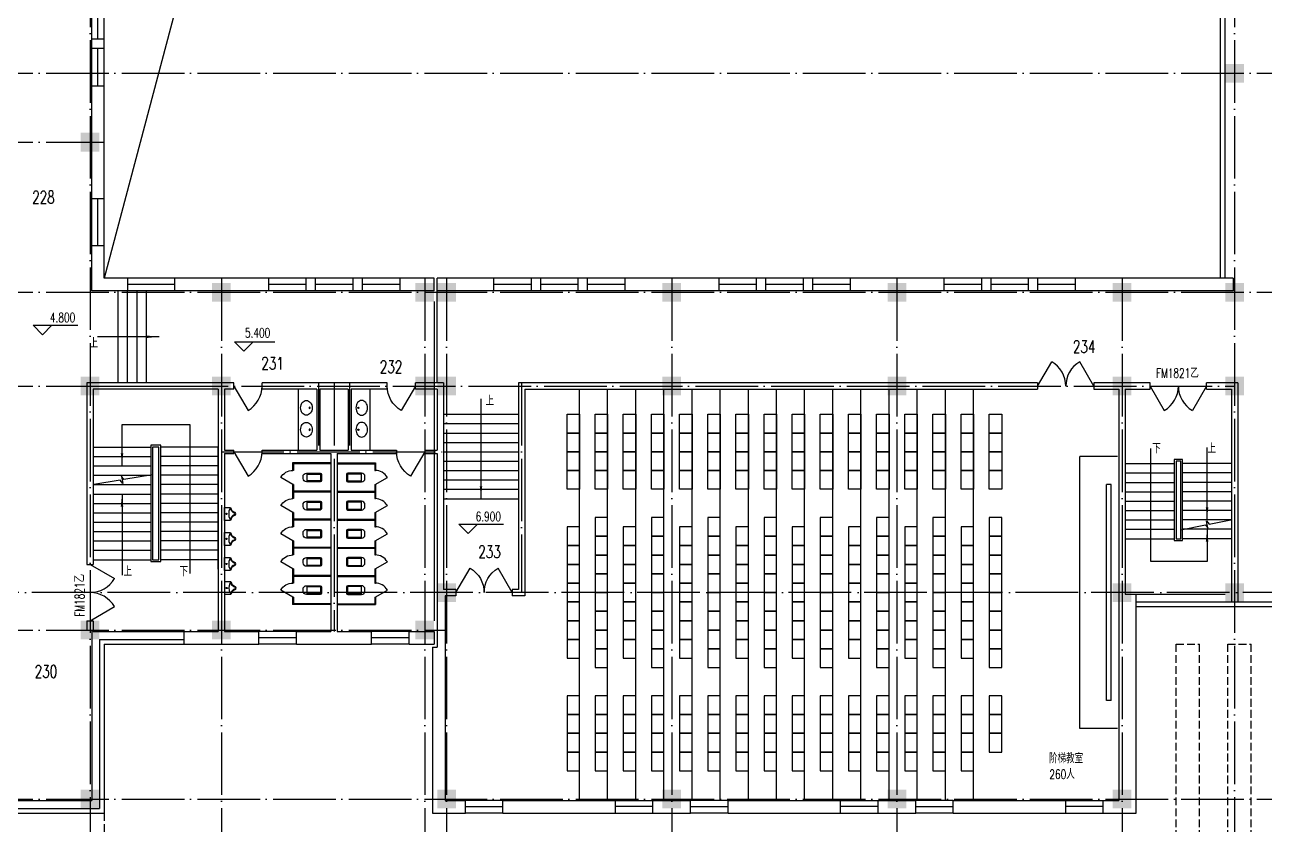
# Model space of a CAD drawing. Extents: x 165127 to 1058185, y 60808 to 144908.
# Drawn here: x 363595 to 403260, y 78016 to 103603 of the extents above; entities that cross this region are included whole.
import ezdxf
from ezdxf.enums import TextEntityAlignment as Align

# ---------------------------------------------------------------- set-up
doc = ezdxf.new("R2010")
doc.units = 0
doc.header["$LTSCALE"] = 1000
doc.linetypes.add('DASH', pattern=[0.35, 0.25, -0.1])
doc.linetypes.add('DOTE', pattern=[2.42, 2, -0.2, 0.02, -0.2])
doc.layers.get('0').update_dxf_attribs({"linetype": 'CONTINUOUS'})
for name, color, linetype in [('COLUMN', 7, 'CONTINUOUS'), ('DOTE', 1, 'DOTE'), ('F', 252, 'CONTINUOUS'), ('LVTRY', 6, 'CONTINUOUS'), ('LVTRY_WINDOW', 7, 'CONTINUOUS'), ('PUB_DIM', 3, 'CONTINUOUS'), ('PUB_TEXT', 7, 'CONTINUOUS'), ('STAIR', 3, 'CONTINUOUS'), ('WALL', 255, 'CONTINUOUS'), ('WINDOW', 2, 'CONTINUOUS'), ('WINDOW_TEXT', 7, 'CONTINUOUS'), ('面积注记', 7, 'CONTINUOUS')]:
    doc.layers.add(name, color=color, linetype=linetype)
doc.styles.add('_HZTXT', font='romans.shx', dxfattribs={"width": 0.7, "bigfont": 'z.shx'})
doc.styles.add('DIM_FONT', font='SIMPLEX.shx', dxfattribs={"width": 0.7})
doc.styles.add('SIMPLEX', font='SIMPLEX.SHX')

# ---------------------------------------------------------------- blocks, each defined once
blk = doc.blocks.new('A$C407C5CBC')
at = {"layer": 'F'}
blk.add_lwpolyline([(0, 600), (400, 600), (400, 0), (0, 0)], close=True, dxfattribs=at)
blk = doc.blocks.new('_DBLK')
blk.add_line((-0.5, 0), (0, -0.866))
blk.add_arc((-0.5, 0), 1, 300, 0)
at = {"layer": 'WINDOW_TEXT', "style": 'SIMPLEX', "flags": 9}
blk.add_attdef('A', text='', height=1, dxfattribs=at).set_placement((0, 1.5), align=Align.MIDDLE)
blk = doc.blocks.new('_LV6')
for p, q in [((-140, -340), (-140, -780)), ((-110, -340), (-110, -770)), ((100, -300), (-100, -300)), ((100, -330), (-100, -330)), ((110, -770), (110, -340)), ((140, -780), (140, -340)), ((140, -770), (-140, -770)), ((-30, -890), (30, -890))]:
    blk.add_line(p, q)
for centre, radius, start, end in [((-100, -340), 40, 90, 180), ((-100, -340), 10, 90, 180), ((100, -340), 40, 0, 90), ((100, -340), 10, 0, 90), ((-30, -780), 110, 180, 270), ((30, -780), 110, 270, 0)]:
    blk.add_arc(centre, radius, start, end)
blk = doc.blocks.new('_LV8')
for p, q in [((-205, 0), (205, 0)), ((-205, -191), (-205, 0)), ((205, 0), (205, -191))]:
    blk.add_line(p, q)
blk.add_circle((0, -60), 20)
for centre, radius, start, end in [((-243, -391), 203, 19.2639, 79.2894), ((-152, -175), 10, 114.1084, 248.1394), ((5, -526), 395, 66.6675, 114.1084), ((-243, -401), 233, 19.2639, 68.1394), ((0, -306), 54, 199.2639, 269.7777), ((0, -316), 24, 199.2639, 269.4998), ((0, -306), 54, 270.2223, 340.7361), ((0, -316), 24, 270.5002, 340.7361), ((243, -401), 233, 110.4941, 160.7361), ((243, -391), 203, 100.7106, 160.7361), ((158, -173), 10, 290.4941, 66.6675)]:
    blk.add_arc(centre, radius, start, end)
blk = doc.blocks.new('_FZH')
blk.add_solid([(-0.5, -0.5), (0.5, -0.5), (-0.5, 0.5), (0.5, 0.5)])
blk = doc.blocks.new('_DBLK1')
for p, q in [((-0.5, 0), (-0.25, -0.433)), ((0.5, 0), (0.25, -0.433))]:
    blk.add_line(p, q)
for centre, start, end in [((-0.5, 0), 300, 0), ((0.5, 0), 180, 240)]:
    blk.add_arc(centre, 0.5, start, end)
at = {"layer": 'WINDOW_TEXT', "style": 'SIMPLEX', "flags": 9}
blk.add_attdef('A', text='', height=1, dxfattribs=at).set_placement((0, 1.5), align=Align.MIDDLE)
blk = doc.blocks.new('_ARROW')
blk.add_solid([(0, 0), (-1, 0.1), (-1, -0.1)])
blk = doc.blocks.new('_LV4')
blk.add_lwpolyline([(0, -520, 0.078966), (92, -505, 0.088152), (166, -466, 0.105269), (218, -403, 0.121685), (235, -335, 0.121685), (218, -267, 0.105269), (166, -204, 0.088152), (92, -165, 0.078966), (0, -150, 0.078966), (-92, -165, 0.088152), (-166, -204, 0.105269), (-218, -267, 0.121685), (-235, -335, 0.121685), (-218, -403, 0.105269), (-166, -466, 0.088152), (-92, -505, 0.078966)], format="xyb", close=True)
blk.add_circle((0, -230), 20)
blk = doc.blocks.new('M_B14FAZ')
for p, q in [((-0.5, 0.5), (0.5, 0.5)), ((0.5, 0.021), (-0.5, 0.021)), ((-0.5, -0.5), (0.5, -0.5))]:
    blk.add_line(p, q)
blk = doc.blocks.new('_WBLK')
for p, q in [((-0.5, 0.5), (0.5, 0.5)), ((-0.5, 0), (0.5, 0)), ((-0.5, -0.5), (0.5, -0.5))]:
    blk.add_line(p, q)
at = {"layer": 'WINDOW_TEXT', "style": 'SIMPLEX', "flags": 9}
blk.add_attdef('A', text='', height=1, dxfattribs=at).set_placement((0, 1.5), align=Align.MIDDLE)

msp = doc.modelspace()

# ---------------------------------------------------------------- linework, layer by layer
at = {"layer": 'DOTE'}
for p, q in [((365683, 139407.6), (365683, 71351.8)), ((402283, 139407.6), (402283, 71351.8)), ((347336.4, 102053.1), (481979.6, 102053.1)), ((347336.4, 99853.1), (366133, 99853.1)), ((369883, 95503.1), (369883, 71351.8)), ((376383, 95503.1), (376383, 71351.8)), ((377083, 95503.1), (377083, 71351.8)), ((384283, 95503.1), (384283, 71351.8)), ((391483, 95503.1), (391483, 71351.8)), ((398683, 95503.1), (398683, 71351.8)), ((347336.4, 95053.1), (481979.6, 95053.1)), ((347336.4, 92053.1), (369883, 92053.1)), ((365683, 92053.1), (402283, 92053.1)), ((372983, 92153.1), (372983, 89903.1)), ((373483, 92153.1), (373483, 84203.1)), ((373983, 92153.1), (373983, 89903.1)), ((379483, 92153.1), (379483, 85453.1)), ((369883, 89953.1), (377083, 89953.1)), ((481979.6, 85453.1), (347336.4, 85453.1)), ((347336.4, 84253.1), (377083, 84253.1)), ((347336.4, 78853.1), (481979.6, 78853.1))]:
    msp.add_line(p, q, dxfattribs=at)
at = {"layer": 'LVTRY'}
for p, q in [((372333.3, 91953.1), (372333.3, 89982.9)), ((374632.7, 91953.1), (374632.7, 89982.9)), ((381333, 78803.1), (381333, 91953.1)), ((382233, 78803.1), (382233, 91953.1)), ((383133, 78803.1), (383133, 91953.1)), ((384033, 78803.1), (384033, 91953.1)), ((384933, 78803.1), (384933, 91953.1)), ((385833, 78803.1), (385833, 91953.1)), ((386733, 78803.1), (386733, 91953.1)), ((387633, 78803.1), (387633, 91953.1)), ((388533, 78803.1), (388533, 91953.1)), ((389433, 78803.1), (389433, 91953.1)), ((390333, 78803.1), (390333, 91953.1)), ((391233, 78803.1), (391233, 91953.1)), ((392133, 78803.1), (392133, 91953.1)), ((393033, 78803.1), (393033, 91953.1)), ((393933, 78803.1), (393933, 91953.1)), ((397333, 81103.1), (397333, 89803.1)), ((398533, 89803.1), (397333, 89803.1)), ((372153, 89597.1), (372153, 89357.1)), ((373383, 89597.1), (372153, 89597.1)), ((372183, 89357.1), (372153, 89357.1)), ((372183, 89567.1), (372183, 89357.1)), ((373383, 89567.1), (372183, 89567.1)), ((373583, 89597.1), (374813, 89597.1)), ((373583, 89567.1), (374783, 89567.1)), ((374783, 89567.1), (374783, 89357.1)), ((374783, 89357.1), (374813, 89357.1)), ((374813, 89597.1), (374813, 89357.1)), ((372183, 88907.1), (372153, 88907.1)), ((372153, 88907.1), (372153, 88457.1)), ((372183, 88907.1), (372183, 88697.1)), ((374783, 88907.1), (374783, 88697.1)), ((374783, 88907.1), (374813, 88907.1)), ((374813, 88907.1), (374813, 88457.1)), ((398183, 82003.1), (398183, 88903.1)), ((398333, 88903.1), (398183, 88903.1)), ((398333, 82003.1), (398333, 88903.1)), ((372183, 88457.1), (372153, 88457.1)), ((373383, 88697.1), (372183, 88697.1)), ((372183, 88667.1), (372183, 88457.1)), ((373383, 88667.1), (372183, 88667.1)), ((373583, 88697.1), (374783, 88697.1)), ((373583, 88667.1), (374783, 88667.1)), ((374783, 88667.1), (374783, 88457.1)), ((374783, 88457.1), (374813, 88457.1)), ((372183, 88007.1), (372153, 88007.1)), ((372153, 88007.1), (372153, 87557.1)), ((372183, 88007.1), (372183, 87797.1)), ((373383, 87797.1), (372183, 87797.1)), ((372183, 87767.1), (372183, 87557.1)), ((373383, 87767.1), (372183, 87767.1)), ((373583, 87797.1), (374783, 87797.1)), ((373583, 87767.1), (374783, 87767.1)), ((374783, 88007.1), (374783, 87797.1)), ((374783, 88007.1), (374813, 88007.1)), ((374783, 87767.1), (374783, 87557.1)), ((374813, 88007.1), (374813, 87557.1)), ((372183, 87557.1), (372153, 87557.1)), ((374783, 87557.1), (374813, 87557.1)), ((372183, 87107.1), (372153, 87107.1)), ((372153, 87107.1), (372153, 86657.1)), ((372183, 87107.1), (372183, 86897.1)), ((373383, 86897.1), (372183, 86897.1)), ((372183, 86867.1), (372183, 86657.1)), ((373383, 86867.1), (372183, 86867.1)), ((373583, 86897.1), (374783, 86897.1)), ((373583, 86867.1), (374783, 86867.1)), ((374783, 87107.1), (374783, 86897.1)), ((374783, 87107.1), (374813, 87107.1)), ((374783, 86867.1), (374783, 86657.1)), ((374813, 87107.1), (374813, 86657.1)), ((372183, 86657.1), (372153, 86657.1)), ((374783, 86657.1), (374813, 86657.1)), ((372153, 86207.1), (372153, 85757.1)), ((372183, 86207.1), (372153, 86207.1)), ((372183, 86207.1), (372183, 85997.1)), ((374783, 86207.1), (374783, 85997.1)), ((374783, 86207.1), (374813, 86207.1)), ((374813, 86207.1), (374813, 85757.1)), ((372183, 85757.1), (372153, 85757.1)), ((373383, 85997.1), (372183, 85997.1)), ((372183, 85967.1), (372183, 85757.1)), ((373383, 85967.1), (372183, 85967.1)), ((373583, 85997.1), (374783, 85997.1)), ((373583, 85967.1), (374783, 85967.1)), ((374783, 85967.1), (374783, 85757.1)), ((374783, 85757.1), (374813, 85757.1)), ((372183, 85307.1), (372153, 85307.1)), ((372153, 85307.1), (372153, 85067.1)), ((372183, 85307.1), (372183, 85097.1)), ((374783, 85307.1), (374813, 85307.1)), ((374783, 85307.1), (374783, 85097.1)), ((374813, 85307.1), (374813, 85067.1)), ((373383, 85067.1), (372153, 85067.1)), ((373383, 85097.1), (372183, 85097.1)), ((373583, 85097.1), (374783, 85097.1)), ((373583, 85067.1), (374813, 85067.1)), ((398333, 82003.1), (398183, 82003.1)), ((398533, 81103.1), (397333, 81103.1))]:
    msp.add_line(p, q, dxfattribs=at)
at = {"layer": 'PUB_DIM'}
for p, q in [((363857, 93997.3), (364457, 93997.3)), ((364157, 93697.3), (363857, 93997.3)), ((364457, 93997.3), (364157, 93697.3)), ((364157, 93997.3), (365287.8, 93997.3)), ((370598.2, 93167.2), (370298.2, 93467.2)), ((370298.2, 93467.2), (370898.2, 93467.2)), ((370598.2, 93467.2), (371589.7, 93467.2)), ((370898.2, 93467.2), (370598.2, 93167.2)), ((377471.5, 87635.9), (378071.5, 87635.9)), ((377771.5, 87335.9), (377471.5, 87635.9)), ((378071.5, 87635.9), (377771.5, 87335.9)), ((377771.5, 87635.9), (378902.3, 87635.9))]:
    msp.add_line(p, q, dxfattribs=at)
for points in [[(367888.1, 93630.3), (365923.9, 93630.3)], [(378183, 88453.1), (378183, 91643.4)], [(366703, 89503.1), (366703, 90823.1), (368871.8, 90823.1), (368871.8, 86065.8)], [(401400.5, 87475.5), (401400.5, 86447.3), (399598.7, 86447.3), (399598.7, 90056.2)], [(401400.5, 87775.5), (401400.5, 90094.6)], [(366703, 88603.1), (366703, 86011.2)]]:
    msp.add_lwpolyline(points, dxfattribs=at)
at = {"layer": 'STAIR'}
for p, q in [((366583, 92153.1), (366583, 95103.1)), ((366883, 92153.1), (366883, 95103.1)), ((367183, 92153.1), (367183, 95103.1)), ((367483, 92153.1), (367483, 95103.1)), ((376783, 92153.1), (376783, 95103.1)), ((376683, 94753.1), (376683, 84553.1)), ((376983, 91153.1), (379383, 91153.1)), ((376983, 90853.1), (379383, 90853.1)), ((376983, 90553.1), (379383, 90553.1)), ((365783, 90103.1), (367623, 90103.1)), ((367623, 90163.1), (367623, 86443.1)), ((367943, 90163.1), (367623, 90163.1)), ((367683, 90103.1), (367683, 86503.1)), ((367883, 90103.1), (367683, 90103.1)), ((367883, 86503.1), (367883, 90103.1)), ((367943, 86443.1), (367943, 90163.1)), ((369783, 90103.1), (367943, 90103.1)), ((369783, 86203.1), (369783, 90103.1)), ((376983, 90253.1), (379383, 90253.1)), ((365783, 89803.1), (367623, 89803.1)), ((369783, 89803.1), (367943, 89803.1)), ((376983, 89953.1), (379383, 89953.1)), ((376983, 89653.1), (379383, 89653.1)), ((400348, 89708.5), (400348, 87115.5)), ((400618, 89708.5), (400348, 89708.5)), ((400408, 89648.5), (400408, 87175.5)), ((400558, 89648.5), (400408, 89648.5)), ((400558, 87175.5), (400558, 89648.5)), ((400618, 87115.5), (400618, 89708.5)), ((365783, 89503.1), (367623, 89503.1)), ((369783, 89503.1), (367943, 89503.1)), ((376983, 89353.1), (379383, 89353.1)), ((398783, 89575.5), (400348, 89575.5)), ((398783, 89275.5), (400348, 89275.5)), ((402183, 89575.5), (400618, 89575.5)), ((402183, 89275.5), (400618, 89275.5)), ((365783, 89203.1), (367623, 89203.1)), ((365783, 88903.1), (367623, 88903.1)), ((366646.6, 89043.2), (365803.5, 88903.1)), ((366725.5, 88934.7), (366646.6, 89043.2)), ((366765, 89062.9), (366686.1, 89171.5)), ((366686.1, 89171.5), (366725.5, 88934.7)), ((367683, 89215.5), (366765, 89062.9)), ((369783, 89203.1), (367943, 89203.1)), ((369783, 88903.1), (367943, 88903.1)), ((376983, 89053.1), (379383, 89053.1)), ((398783, 88975.5), (400348, 88975.5)), ((402183, 88975.5), (400618, 88975.5)), ((365783, 88603.1), (367623, 88603.1)), ((369783, 88603.1), (367943, 88603.1)), ((376983, 88753.1), (379383, 88753.1)), ((376983, 88453.1), (379383, 88453.1)), ((398783, 88675.5), (400348, 88675.5)), ((402183, 88675.5), (400618, 88675.5)), ((365783, 88303.1), (367623, 88303.1)), ((369783, 88303.1), (367943, 88303.1)), ((398783, 88375.5), (400348, 88375.5)), ((398783, 88075.5), (400348, 88075.5)), ((402183, 88375.5), (400618, 88375.5)), ((402183, 88075.5), (400618, 88075.5)), ((365783, 88003.1), (367623, 88003.1)), ((365783, 87703.1), (367623, 87703.1)), ((369783, 88003.1), (367943, 88003.1)), ((369783, 87703.1), (367943, 87703.1)), ((398783, 87775.5), (400348, 87775.5)), ((402183, 87775.5), (400618, 87775.5)), ((401429, 87507.8), (401381.9, 87743.1)), ((401381.9, 87743.1), (401464.3, 87637.2)), ((401464.3, 87637.2), (402156.1, 87775.5)), ((365783, 87403.1), (367623, 87403.1)), ((369783, 87403.1), (367943, 87403.1)), ((398783, 87475.5), (400348, 87475.5)), ((400558, 87456.1), (401346.6, 87613.7)), ((402183, 87475.5), (400618, 87475.5)), ((401346.6, 87613.7), (401429, 87507.8)), ((365783, 87103.1), (367623, 87103.1)), ((369783, 87103.1), (367943, 87103.1)), ((398783, 87175.5), (400348, 87175.5)), ((400348, 87115.5), (400618, 87115.5)), ((400408, 87175.5), (400558, 87175.5)), ((402183, 87175.5), (400618, 87175.5)), ((365783, 86803.1), (367623, 86803.1)), ((365783, 86503.1), (367623, 86503.1)), ((367683, 86503.1), (367883, 86503.1)), ((369783, 86803.1), (367943, 86803.1)), ((369783, 86503.1), (367943, 86503.1)), ((367623, 86443.1), (367943, 86443.1))]:
    msp.add_line(p, q, dxfattribs=at)
at = {"layer": 'STAIR', "linetype": 'DASH'}
for p, q in [((400409.8, 74803.1), (400409.8, 83803.1)), ((400409.8, 83803.1), (401159.8, 83803.1)), ((401159.8, 74803.1), (401159.8, 83803.1)), ((402059.8, 74803.1), (402059.8, 83803.1)), ((402059.8, 83803.1), (402809.8, 83803.1)), ((402809.8, 74803.1), (402809.8, 83803.1)), ((366133, 78403.1), (366133, 77629.5))]:
    msp.add_line(p, q, dxfattribs=at)
at = {"layer": 'STAIR'}
msp.add_lwpolyline([(401732.8, 115703.1), (370240.6, 110978), (366133, 95503.1)], dxfattribs=at)
at = {"layer": 'WALL'}
for p, q in [((365733, 103157.6), (366133, 103157.6)), ((365733, 102857.6), (365733, 103157.6)), ((365733, 102857.6), (365733, 103157.6)), ((366133, 102857.6), (366133, 103157.6)), ((366133, 102857.6), (366133, 103157.6)), ((365733, 102857.6), (366133, 102857.6)), ((365733, 101657.6), (366133, 101657.6)), ((365733, 98053.1), (365733, 101657.6)), ((366133, 98053.1), (366133, 101657.6)), ((365733, 98053.1), (366133, 98053.1)), ((365733, 95103.1), (365733, 96553.1)), ((365733, 96553.1), (366133, 96553.1)), ((366133, 95503.1), (366133, 96553.1)), ((366883, 95503.1), (366133, 95503.1)), ((366883, 95503.1), (366883, 95103.1)), ((368383, 95503.1), (368383, 95103.1)), ((371383, 95503.1), (368383, 95503.1)), ((371383, 95503.1), (371383, 95103.1)), ((372583, 95503.1), (372583, 95103.1)), ((372883, 95503.1), (372583, 95503.1)), ((372883, 95503.1), (372583, 95503.1)), ((372883, 95503.1), (372883, 95103.1)), ((374083, 95503.1), (374083, 95103.1)), ((374383, 95503.1), (374083, 95503.1)), ((374383, 95503.1), (374083, 95503.1)), ((374383, 95503.1), (374383, 95103.1)), ((375583, 95503.1), (375583, 95103.1)), ((376683, 95503.1), (375583, 95503.1)), ((376683, 95103.1), (376683, 95503.1)), ((376783, 95103.1), (376783, 95503.1)), ((378583, 95503.1), (376783, 95503.1)), ((378583, 95503.1), (378583, 95103.1)), ((379783, 95503.1), (379783, 95103.1)), ((380083, 95503.1), (379783, 95503.1)), ((380083, 95503.1), (379783, 95503.1)), ((380083, 95503.1), (380083, 95103.1)), ((381283, 95503.1), (381283, 95103.1)), ((381583, 95503.1), (381283, 95503.1)), ((381583, 95503.1), (381283, 95503.1)), ((381583, 95503.1), (381583, 95103.1)), ((382783, 95503.1), (382783, 95103.1)), ((385783, 95503.1), (382783, 95503.1)), ((385783, 95503.1), (385783, 95103.1)), ((386983, 95503.1), (386983, 95103.1)), ((387283, 95503.1), (386983, 95503.1)), ((387283, 95503.1), (386983, 95503.1)), ((387283, 95503.1), (387283, 95103.1)), ((388483, 95503.1), (388483, 95103.1)), ((388783, 95503.1), (388483, 95503.1)), ((388783, 95503.1), (388483, 95503.1)), ((388783, 95503.1), (388783, 95103.1)), ((392983, 95503.1), (389983, 95503.1)), ((389983, 95503.1), (389983, 95103.1)), ((392983, 95503.1), (392983, 95103.1)), ((394183, 95503.1), (394183, 95103.1)), ((394483, 95503.1), (394183, 95503.1)), ((394483, 95503.1), (394483, 95103.1)), ((395683, 95503.1), (395683, 95103.1)), ((395983, 95503.1), (395683, 95503.1)), ((395983, 95503.1), (395983, 95103.1)), ((402233, 95503.1), (397183, 95503.1)), ((397183, 95503.1), (397183, 95103.1)), ((402233, 95503.1), (402233, 95103.1)), ((366883, 95103.1), (365733, 95103.1)), ((371383, 95103.1), (368383, 95103.1)), ((372883, 95103.1), (372583, 95103.1)), ((372883, 95103.1), (372583, 95103.1)), ((374383, 95103.1), (374083, 95103.1)), ((374383, 95103.1), (374083, 95103.1)), ((376683, 95103.1), (375583, 95103.1)), ((378583, 95103.1), (376783, 95103.1)), ((380083, 95103.1), (379783, 95103.1)), ((380083, 95103.1), (379783, 95103.1)), ((381583, 95103.1), (381283, 95103.1)), ((381583, 95103.1), (381283, 95103.1)), ((385783, 95103.1), (382783, 95103.1)), ((387283, 95103.1), (386983, 95103.1)), ((387283, 95103.1), (386983, 95103.1)), ((388783, 95103.1), (388483, 95103.1)), ((388783, 95103.1), (388483, 95103.1)), ((392983, 95103.1), (389983, 95103.1)), ((394483, 95103.1), (394183, 95103.1)), ((395983, 95103.1), (395683, 95103.1)), ((402233, 95103.1), (397183, 95103.1)), ((365583, 92153.1), (365583, 86353.1)), ((370283, 92153.1), (365583, 92153.1)), ((370283, 91953.1), (370283, 92153.1)), ((371183, 91953.1), (371183, 92153.1)), ((375183, 92153.1), (371183, 92153.1)), ((375183, 91953.1), (375183, 92153.1)), ((376083, 91953.1), (376083, 92153.1)), ((376983, 92153.1), (376083, 92153.1)), ((376983, 92153.1), (376983, 85553.1)), ((395983, 92153.1), (379383, 92153.1)), ((379383, 92153.1), (379383, 85553.1)), ((395983, 92153.1), (395983, 91953.1)), ((397783, 92153.1), (397783, 91953.1)), ((399583, 92153.1), (397783, 92153.1)), ((399583, 91953.1), (399583, 92153.1)), ((401383, 91953.1), (401383, 92153.1)), ((402383, 92153.1), (401383, 92153.1)), ((402383, 92153.1), (402383, 85153.1)), ((365783, 91953.1), (365783, 86353.1)), ((369783, 91953.1), (365783, 91953.1)), ((369783, 91953.1), (369783, 84203.1)), ((370283, 91953.1), (369983, 91953.1)), ((369983, 91953.1), (369983, 90003.1)), ((372933, 91953.1), (371183, 91953.1)), ((372933, 91953.1), (372933, 90003.1)), ((373033, 91953.1), (373033, 90003.1)), ((373933, 91953.1), (373033, 91953.1)), ((373933, 91953.1), (373933, 90003.1)), ((375183, 91953.1), (374033, 91953.1)), ((374033, 91953.1), (374033, 90003.1)), ((376783, 91953.1), (376083, 91953.1)), ((376783, 91953.1), (376783, 90003.1)), ((379583, 91953.1), (395983, 91953.1)), ((379583, 91953.1), (379583, 85353.1)), ((397783, 91953.1), (398583, 91953.1)), ((398583, 91953.1), (398583, 78803.1)), ((398783, 91953.1), (398783, 85403.1)), ((398783, 91953.1), (399583, 91953.1)), ((401383, 91953.1), (402183, 91953.1)), ((402183, 91953.1), (402183, 85153.1)), ((369983, 90003.1), (370283, 90003.1)), ((369983, 89903.1), (369983, 84203.1)), ((369983, 89903.1), (370283, 89903.1)), ((370283, 89903.1), (370283, 90003.1)), ((371183, 89903.1), (371183, 90003.1)), ((371183, 90003.1), (372933, 90003.1)), ((371183, 89903.1), (373383, 89903.1)), ((373033, 90003.1), (373933, 90003.1)), ((373383, 89903.1), (373383, 84203.1)), ((373583, 89903.1), (373583, 84203.1)), ((373583, 89903.1), (375483, 89903.1)), ((374033, 90003.1), (375483, 90003.1)), ((375483, 90003.1), (375483, 89903.1)), ((376383, 90003.1), (376383, 89903.1)), ((376383, 90003.1), (376783, 90003.1)), ((376383, 89903.1), (376783, 89903.1)), ((376783, 89903.1), (376783, 83703.1)), ((365583, 86353.1), (365783, 86353.1)), ((377383, 85553.1), (376983, 85553.1)), ((377033, 85353.1), (377033, 78803.1)), ((377383, 85353.1), (377033, 85353.1)), ((377383, 85553.1), (377383, 85353.1)), ((379183, 85553.1), (379183, 85353.1)), ((379383, 85553.1), (379183, 85553.1)), ((379583, 85353.1), (379183, 85353.1)), ((398783, 85403.1), (399133, 85403.1)), ((399133, 78403.1), (399133, 85403.1)), ((365583, 84553.1), (365583, 84253.1)), ((365583, 84553.1), (365783, 84553.1)), ((365783, 84553.1), (365783, 84203.1)), ((368682.8, 84203.1), (368682.8, 83803.1)), ((368682.8, 84203.1), (369783, 84203.1)), ((369983, 84203.1), (371083, 84203.1)), ((371083, 83803.1), (371083, 84203.1)), ((372283, 84203.1), (373383, 84203.1)), ((372283, 83803.1), (372283, 84203.1)), ((373583, 84203.1), (374683, 84203.1)), ((374683, 83803.1), (374683, 84203.1)), ((375883, 84203.1), (376683, 84203.1)), ((375883, 83803.1), (375883, 84203.1)), ((376683, 84203.1), (376683, 83803.1)), ((368682.8, 83803.1), (371083, 83803.1)), ((372283, 83803.1), (374683, 83803.1)), ((375883, 83803.1), (376683, 83803.1)), ((376633, 83703.1), (376633, 78403.1)), ((376633, 83703.1), (376783, 83703.1)), ((377033, 78803.1), (377683, 78803.1)), ((377683, 78403.1), (377683, 78803.1)), ((378883, 78403.1), (378883, 78803.1)), ((378883, 78803.1), (382483, 78803.1)), ((382483, 78403.1), (382483, 78803.1)), ((383683, 78403.1), (383683, 78803.1)), ((383683, 78803.1), (384883, 78803.1)), ((384883, 78403.1), (384883, 78803.1)), ((386083, 78403.1), (386083, 78803.1)), ((386083, 78803.1), (389683, 78803.1)), ((389683, 78403.1), (389683, 78803.1)), ((390883, 78403.1), (390883, 78803.1)), ((390883, 78803.1), (392083, 78803.1)), ((392083, 78403.1), (392083, 78803.1)), ((393283, 78403.1), (393283, 78803.1)), ((393283, 78803.1), (396883, 78803.1)), ((396883, 78403.1), (396883, 78803.1)), ((398083, 78803.1), (398583, 78803.1)), ((398083, 78403.1), (398083, 78803.1)), ((376633, 78403.1), (377683, 78403.1)), ((378883, 78403.1), (382483, 78403.1)), ((383683, 78403.1), (384883, 78403.1)), ((386083, 78403.1), (389683, 78403.1)), ((390883, 78403.1), (392083, 78403.1)), ((393283, 78403.1), (396883, 78403.1)), ((398083, 78403.1), (399133, 78403.1))]:
    msp.add_line(p, q, dxfattribs=at)
at = {"layer": 'WINDOW'}
for p, q in [((401833, 95503.1), (401833, 115603.1)), ((401983, 95503.1), (401983, 115603.1)), ((399133, 85403.1), (401983, 85403.1)), ((399133, 85153.1), (430033, 85153.1)), ((399133, 85003.1), (430033, 85003.1)), ((365733, 84253.1), (365733, 78803.1)), ((365783, 84203.1), (368682.8, 84203.1)), ((365983, 83953.1), (368682.8, 83953.1)), ((365983, 83953.1), (365983, 78553.1)), ((366133, 83803.1), (368682.8, 83803.1)), ((366133, 83803.1), (366133, 78403.1)), ((362983, 78803.1), (365733, 78803.1)), ((362983, 78553.1), (365983, 78553.1)), ((362983, 78403.1), (366133, 78403.1))]:
    msp.add_line(p, q, dxfattribs=at)

# ---------------------------------------------------------------- block references
at = {"layer": 'COLUMN', "xscale": 600, "yscale": 600, "zscale": 600}
for p in [(402283, 102053.1), (365683, 99853.1), (369883, 95053.1), (376383, 95053.1), (377083, 95053.1), (384283, 95053.1), (391483, 95053.1), (398683, 95053.1), (402283, 95053.1), (365683, 92053.1), (369883, 92053.1), (376383, 92053.1), (377083, 92053.1), (384283, 92053.1), (391483, 92053.1), (398683, 92053.1), (402283, 92053.1), (377083, 85453.1), (398683, 85453.1), (402283, 85453.1), (365683, 84253.1), (369883, 84253.1), (376383, 84253.1), (365683, 78853.1), (377083, 78853.1), (384283, 78853.1), (391483, 78853.1), (398683, 78853.1)]:
    msp.add_blockref('_FZH', p, dxfattribs=at)
at = {"layer": 'LVTRY', "xscale": -1, "rotation": 270}
for name, p in [('_LV4', (372933.3, 91358.1)), ('_LV4', (372933.3, 90658.1)), ('_LV6', (373383, 89132.1)), ('_LV6', (373383, 88232.1)), ('_LV6', (373383, 87332.1)), ('_LV6', (373383, 86432.1)), ('_LV6', (373383, 85532.1))]:
    msp.add_blockref(name, p, dxfattribs=at)
at = {"layer": 'LVTRY', "rotation": 90}
for name, p in [('_LV4', (374032.7, 91358.1)), ('_LV4', (374032.7, 90658.1)), ('_LV6', (373583, 89132.1)), ('_LV8', (369983, 87966.8)), ('_LV6', (373583, 88232.1)), ('_LV8', (369983, 87166.8)), ('_LV6', (373583, 87332.1)), ('_LV8', (369983, 86366.8)), ('_LV6', (373583, 86432.1)), ('_LV8', (369993, 85597.9)), ('_LV6', (373583, 85532.1))]:
    msp.add_blockref(name, p, dxfattribs=at)
at = {"layer": 'LVTRY_WINDOW', "yscale": 450, "zscale": 450}
for p, xscale, rotation in [((372168, 89132.1), -450, 270), ((374798, 89132.1), 450, 90), ((372168, 88232.1), -450, 270), ((374798, 88232.1), 450, 90), ((372168, 87332.1), -450, 270), ((374798, 87332.1), 450, 90), ((372168, 86432.1), -450, 270), ((374798, 86432.1), 450, 90), ((372168, 85532.1), -450, 270), ((374798, 85532.1), 450, 90)]:
    msp.add_blockref('_DBLK', p, dxfattribs=dict(at, xscale=xscale, rotation=rotation))
at = {"layer": 'PUB_DIM', "xscale": 400, "yscale": 400, "zscale": 400}
msp.add_blockref('_ARROW', (367888.1, 93630.3), dxfattribs=at)
for p, rotation in [((366703, 89503.1), 270), ((378183, 88453.1), 270), ((366703, 88603.1), 90), ((401400.5, 87775.5), 270), ((401400.5, 87475.5), 90)]:
    msp.add_blockref('_ARROW', p, dxfattribs=dict(at, rotation=rotation))
at = {"layer": 'STAIR'}
for p in [(380933, 90553.1), (381833, 90553.1), (382733, 90553.1), (383633, 90553.1), (384533, 90553.1), (385433, 90553.1), (386333, 90553.1), (387233, 90553.1), (388133, 90553.1), (389033, 90553.1), (389933, 90553.1), (390833, 90553.1), (391733, 90553.1), (392633, 90553.1), (393533, 90553.1), (394433, 90553.1), (380933, 89953.1), (381833, 89953.1), (382733, 89953.1), (383633, 89953.1), (384533, 89953.1), (385433, 89953.1), (386333, 89953.1), (387233, 89953.1), (388133, 89953.1), (389033, 89953.1), (389933, 89953.1), (390833, 89953.1), (391733, 89953.1), (392633, 89953.1), (393533, 89953.1), (394433, 89953.1), (380933, 89353.1), (381833, 89353.1), (382733, 89353.1), (383633, 89353.1), (384533, 89353.1), (385433, 89353.1), (386333, 89353.1), (387233, 89353.1), (388133, 89353.1), (389033, 89353.1), (389933, 89353.1), (390833, 89353.1), (391733, 89353.1), (392633, 89353.1), (393533, 89353.1), (394433, 89353.1), (380933, 88753.1), (381833, 88753.1), (382733, 88753.1), (383633, 88753.1), (384533, 88753.1), (385433, 88753.1), (386333, 88753.1), (387233, 88753.1), (388133, 88753.1), (389033, 88753.1), (389933, 88753.1), (390833, 88753.1), (391733, 88753.1), (392633, 88753.1), (393533, 88753.1), (394433, 88753.1)]:
    msp.add_blockref('A$C407C5CBC', p, dxfattribs=at)
at = {"layer": 'STAIR', "xscale": -1, "rotation": 180}
for p in [(381833, 87853.1), (383633, 87853.1), (385433, 87853.1), (387233, 87853.1), (389033, 87853.1), (390833, 87853.1), (392633, 87853.1), (394433, 87853.1), (380933, 87553.1), (382733, 87553.1), (384533, 87553.1), (386333, 87553.1), (388133, 87553.1), (389933, 87553.1), (391733, 87553.1), (393533, 87553.1), (380933, 86953.1), (381833, 87253.1), (382733, 86953.1), (383633, 87253.1), (384533, 86953.1), (385433, 87253.1), (386333, 86953.1), (387233, 87253.1), (388133, 86953.1), (389033, 87253.1), (389933, 86953.1), (390833, 87253.1), (391733, 86953.1), (392633, 87253.1), (393533, 86953.1), (394433, 87253.1), (381833, 86653.1), (383633, 86653.1), (385433, 86653.1), (387233, 86653.1), (389033, 86653.1), (390833, 86653.1), (392633, 86653.1), (394433, 86653.1), (380933, 86353.1), (382733, 86353.1), (384533, 86353.1), (386333, 86353.1), (388133, 86353.1), (389933, 86353.1), (391733, 86353.1), (393533, 86353.1), (380933, 85753.1), (381833, 86053.1), (382733, 85753.1), (383633, 86053.1), (384533, 85753.1), (385433, 86053.1), (386333, 85753.1), (387233, 86053.1), (388133, 85753.1), (389033, 86053.1), (389933, 85753.1), (390833, 86053.1), (391733, 85753.1), (392633, 86053.1), (393533, 85753.1), (394433, 86053.1), (381833, 85453.1), (383633, 85453.1), (385433, 85453.1), (387233, 85453.1), (389033, 85453.1), (390833, 85453.1), (392633, 85453.1), (394433, 85453.1), (380933, 85153.1), (382733, 85153.1), (384533, 85153.1), (386333, 85153.1), (388133, 85153.1), (389933, 85153.1), (391733, 85153.1), (393533, 85153.1), (380933, 84553.1), (381833, 84853.1), (382733, 84553.1), (383633, 84853.1), (384533, 84553.1), (385433, 84853.1), (386333, 84553.1), (387233, 84853.1), (388133, 84553.1), (389033, 84853.1), (389933, 84553.1), (390833, 84853.1), (391733, 84553.1), (392633, 84853.1), (393533, 84553.1), (394433, 84853.1), (381833, 84253.1), (383633, 84253.1), (385433, 84253.1), (387233, 84253.1), (389033, 84253.1), (390833, 84253.1), (392633, 84253.1), (394433, 84253.1), (380933, 83953.1), (382733, 83953.1), (384533, 83953.1), (386333, 83953.1), (388133, 83953.1), (389933, 83953.1), (391733, 83953.1), (393533, 83953.1), (381833, 83653.1), (383633, 83653.1), (385433, 83653.1), (387233, 83653.1), (389033, 83653.1), (390833, 83653.1), (392633, 83653.1), (394433, 83653.1), (380933, 82153.1), (381833, 82153.1), (382733, 82153.1), (383633, 82153.1), (384533, 82153.1), (385433, 82153.1), (386333, 82153.1), (387233, 82153.1), (388133, 82153.1), (389033, 82153.1), (389933, 82153.1), (390833, 82153.1), (391733, 82153.1), (392633, 82153.1), (393533, 82153.1), (394433, 82153.1), (380933, 81553.1), (381833, 81553.1), (382733, 81553.1), (383633, 81553.1), (384533, 81553.1), (385433, 81553.1), (386333, 81553.1), (387233, 81553.1), (388133, 81553.1), (389033, 81553.1), (389933, 81553.1), (390833, 81553.1), (391733, 81553.1), (392633, 81553.1), (393533, 81553.1), (394433, 81553.1), (380933, 80953.1), (381833, 80953.1), (382733, 80953.1), (383633, 80953.1), (384533, 80953.1), (385433, 80953.1), (386333, 80953.1), (387233, 80953.1), (388133, 80953.1), (389033, 80953.1), (389933, 80953.1), (390833, 80953.1), (391733, 80953.1), (392633, 80953.1), (393533, 80953.1), (394433, 80953.1), (380933, 80353.1), (381833, 80353.1), (382733, 80353.1), (383633, 80353.1), (384533, 80353.1), (385433, 80353.1), (386333, 80353.1), (387233, 80353.1), (388133, 80353.1), (389033, 80353.1), (389933, 80353.1), (390833, 80353.1), (391733, 80353.1), (392633, 80353.1), (393533, 80353.1)]:
    msp.add_blockref('A$C407C5CBC', p, dxfattribs=at)
at = {"layer": 'WINDOW'}
for name, p, xscale, yscale, zscale, rotation in [('_WBLK', (365933, 103757.6), 1200, 400, 1200, 90), ('_WBLK', (365933, 102257.6), 1200, 400, 1200, 90), ('_WBLK', (365933, 97303.1), 1500, 400, 1500, 90), ('_WBLK', (367633, 95303.1), 1500, 400, 1500, 180), ('_WBLK', (371983, 95303.1), 1200, 400, 1200, 180), ('_WBLK', (373483, 95303.1), 1200, 400, 1200, 180), ('_WBLK', (374983, 95303.1), 1200, 400, 1200, 180), ('_WBLK', (379183, 95303.1), 1200, 400, 1200, 180), ('_WBLK', (380683, 95303.1), 1200, 400, 1200, 180), ('_WBLK', (382183, 95303.1), 1200, 400, 1200, 180), ('_WBLK', (386383, 95303.1), 1200, 400, 1200, 180), ('_WBLK', (387883, 95303.1), 1200, 400, 1200, 180), ('_WBLK', (389383, 95303.1), 1200, 400, 1200, 180), ('_WBLK', (393583, 95303.1), 1200, 400, 1200, 180), ('_WBLK', (395083, 95303.1), 1200, 400, 1200, 180), ('_WBLK', (396583, 95303.1), 1200, 400, 1200, 180), ('_DBLK1', (396883, 92053.1), 1800, 1800, 1800, 180), ('_DBLK1', (400483, 92053.1), -1800, -1800, 1800, 180), ('_DBLK1', (365683, 85453.1), 1800, 1800, 1800, 90), ('_WBLK', (371683, 84003.1), 1200, 400.0000000000292, 1200, 180), ('_WBLK', (375283, 84003.1), 1200, 400.0000000000292, 1200, 180)]:
    msp.add_blockref(name, p, dxfattribs=dict(at, xscale=xscale, yscale=yscale, zscale=zscale, rotation=rotation))
for name, p, xscale, yscale, zscale in [('_DBLK', (370733, 92053.1), 900, 900, 900), ('_DBLK', (375633, 92053.1), -900, 900, 900), ('_DBLK', (370733, 89953.1), 900, 900, 900), ('_DBLK', (375933, 89953.1), -900, 900, 900), ('_DBLK1', (378283, 85453.1), 1800, -1800, 1800), ('M_B14FAZ', (378283, 78603.1), -1200, 400, 1200), ('M_B14FAZ', (383083, 78603.1), 1200, 400, 1200), ('M_B14FAZ', (385483, 78603.1), -1200, 400, 1200), ('M_B14FAZ', (390283, 78603.1), 1200, 400, 1200), ('M_B14FAZ', (392683, 78603.1), -1200, 400, 1200), ('M_B14FAZ', (397483, 78603.1), 1200, 400, 1200)]:
    msp.add_blockref(name, p, dxfattribs=dict(at, xscale=xscale, yscale=yscale, zscale=zscale))

# ---------------------------------------------------------------- texts
at = {"layer": 'PUB_DIM', "style": 'DIM_FONT', "width": 0.7}
for s, p in [('4.800', (364801.8, 94244.5)), ('5.400', (371038.6, 93758.4)), ('6.900', (378416.3, 87883.1))]:
    msp.add_text(s, height=300, dxfattribs=at).set_placement(p, align=Align.MIDDLE)
at = {"layer": 'PUB_TEXT', "style": '_HZTXT', "width": 0.7}
for s, p in [('上', (365664, 93274.9)), ('FM1821乙', (399767.7, 92318.8)), ('上', (378330.2, 91432.7)), ('下', (399644.9, 89909.1)), ('上', (401413.3, 89909.1)), ('上', (366752, 85974.4)), ('下', (368543.9, 85974.4)), ('阶梯教室', (396347.2, 79999.7)), ('260人', (396358.5, 79493.6))]:
    msp.add_text(s, height=300, dxfattribs=at).set_placement(p)
msp.add_text('FM1821乙', height=300, rotation=90, dxfattribs=at).set_placement((365499.2, 84679))
at = {"layer": '面积注记', "char_height": 400, "width": 2582.996, "attachment_point": 1, "style": 'DIM_FONT'}
for s, insert in [('228', (363830.2, 98290.6)), ('234', (397110, 93514)), ('231', (371158.8, 92982.6)), ('232', (374946.5, 92869.6)), ('233', (378096.4, 86958)), ('230', (363911, 83129.1))]:
    msp.add_mtext(s, dxfattribs=dict(at, insert=insert))

doc.saveas('drawing.dxf')
